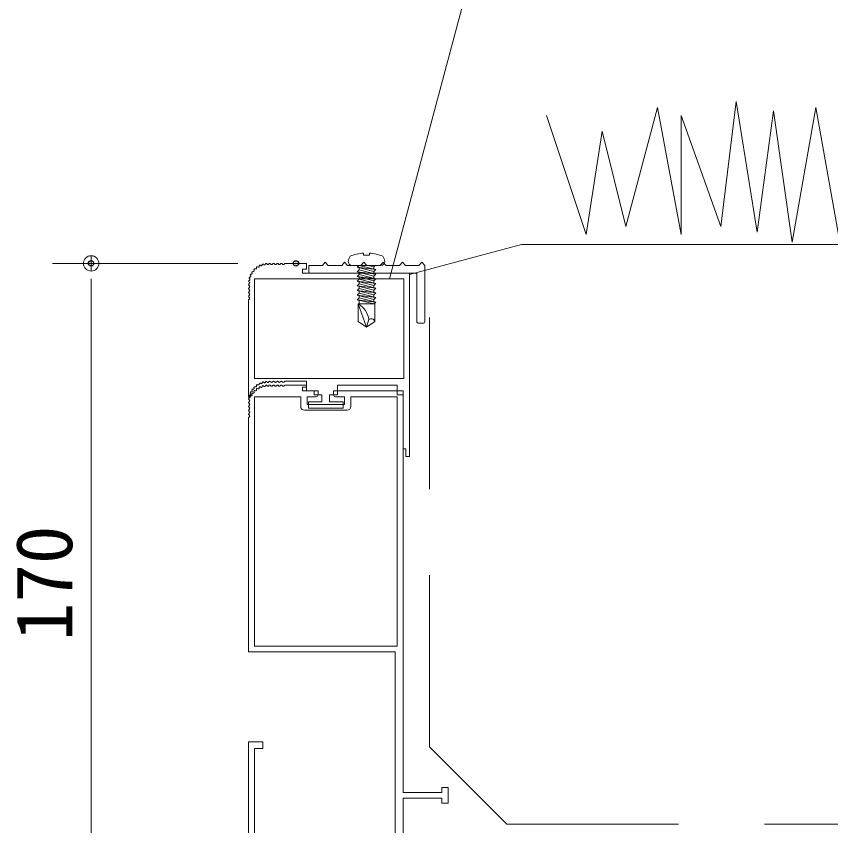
# Model space of a CAD drawing. Units: millimetres, scale not verified. Extents: x -1485 to 1485, y -1050 to 1050.
# Drawn here: x -268.3 to -57.4, y -63.6 to 145.9 of the extents above; entities that cross this region are included whole.
import ezdxf
from ezdxf.enums import TextEntityAlignment as Align

# ---------------------------------------------------------------- set-up
doc = ezdxf.new("R2010")
doc.units = ezdxf.units.MM
doc.header["$LTSCALE"] = 7
doc.header["$PDMODE"] = 32
doc.header["$PDSIZE"] = 1.4
doc.linetypes.add('USER2', pattern=[9.525, 6.35, -3.175])
for name, color, linetype, lineweight in [('0-0_0', 7, 'Continuous', 9), ('0-4_KUTAI', 3, 'Continuous', 18), ('0-8_KANAMONO', 4, 'Continuous', 18), ('0-B_MOJI', 7, 'Continuous', 18), ('0-D_GREEN', 3, 'Continuous', 18), ('0-E_FD-L', 8, 'Continuous', 18), ('1-0_00KANAMONO', 5, 'Continuous', 18)]:
    doc.layers.add(name, color=color, linetype=linetype, lineweight=lineweight)
doc.layers.add('0-2_DEFPOINTS', color=7, linetype='Continuous')
doc.layers.add('0-F_255', color=7, linetype='Continuous')
doc.styles.add('ＭＳ ゴシック', font='')
doc.styles.get('ＭＳ ゴシック').set_extended_font_data('MS Gothic')

# ---------------------------------------------------------------- blocks, each defined once
blk = doc.blocks.new('3')
at = {"layer": '1-0_00KANAMONO'}
for p, q in [((1064.355, -291.032), (1064.209, -290.944)), ((1064.703, -290.764), (1064.648, -290.925)), ((1065.152, -290.79), (1065.024, -290.678)), ((1065.541, -290.587), (1065.459, -290.736)), ((1065.979, -290.69), (1065.872, -290.558)), ((1066.505, -290.513), (1066.264, -290.717)), ((1067.005, -290.717), (1066.764, -290.513)), ((1067.505, -290.513), (1067.264, -290.717)), ((1068.005, -290.717), (1067.764, -290.513)), ((1068.505, -290.513), (1068.264, -290.717)), ((1069.005, -290.717), (1068.764, -290.513)), ((1069.505, -290.513), (1069.264, -290.717)), ((1070.005, -290.717), (1069.764, -290.513)), ((1070.505, -290.513), (1070.264, -290.717)), ((1062.016, -292.784), (1062.078, -292.943)), ((1062.377, -292.515), (1062.207, -292.512)), ((1062.544, -292.11), (1062.577, -292.277)), ((1062.946, -291.908), (1062.779, -291.875)), ((1063.181, -291.537), (1063.185, -291.707)), ((1063.612, -291.408), (1063.454, -291.347)), ((1063.908, -291.084), (1063.882, -291.252)), ((1061.405, -294.789), (1061.256, -294.872)), ((1061.347, -294.354), (1061.46, -294.483)), ((1061.595, -293.978), (1061.433, -294.033)), ((1061.613, -293.54), (1061.701, -293.686)), ((1061.922, -293.213), (1061.753, -293.239)), ((1061.387, -295.595), (1061.182, -295.836)), ((1061.182, -296.095), (1061.387, -296.336)), ((1061.387, -296.595), (1061.182, -296.836)), ((1061.182, -297.095), (1061.387, -297.336)), ((1061.227, -295.202), (1061.36, -295.309)), ((1061.387, -297.595), (1061.182, -297.836)), ((1061.182, -298.095), (1061.387, -298.336)), ((1061.387, -298.595), (1061.182, -298.836)), ((1061.182, -299.095), (1061.387, -299.336)), ((1061.135, -299.965), (1061.135, -324.965)), ((1061.387, -299.595), (1061.182, -299.836)), ((1063.882, -322.752), (1063.908, -322.584)), ((1064.209, -322.444), (1064.355, -322.532)), ((1064.648, -322.425), (1064.703, -322.264)), ((1065.024, -322.178), (1065.152, -322.29)), ((1065.459, -322.236), (1065.541, -322.087)), ((1065.872, -322.058), (1065.979, -322.19)), ((1066.264, -322.217), (1066.505, -322.013)), ((1066.764, -322.013), (1067.005, -322.217)), ((1067.264, -322.217), (1067.505, -322.013)), ((1067.764, -322.013), (1068.005, -322.217)), ((1068.264, -322.217), (1068.505, -322.013)), ((1068.764, -322.013), (1069.005, -322.217)), ((1069.264, -322.217), (1069.505, -322.013)), ((1069.764, -322.013), (1070.005, -322.217)), ((1070.264, -322.217), (1070.505, -322.013)), ((1062.078, -324.443), (1062.016, -324.284)), ((1062.207, -324.012), (1062.377, -324.015)), ((1062.577, -323.777), (1062.544, -323.61)), ((1062.779, -323.375), (1062.946, -323.408)), ((1063.185, -323.207), (1063.181, -323.037)), ((1063.454, -322.847), (1063.612, -322.908)), ((1061.753, -324.739), (1061.922, -324.713))]:
    blk.add_line(p, q, dxfattribs=at)
for points in [[(1102.835, -340.465), (1102.835, -292.965), (1075.135, -292.965), (1075.135, -291.965), (1076.135, -291.965), (1076.135, -290.465), (1070.635, -290.465)], [(1070.635, -321.965), (1076.135, -321.965), (1076.135, -323.465), (1078.135, -323.465), (1078.135, -324.465), (1080.135, -324.465), (1080.135, -326.265), (1076.635, -326.265), (1076.635, -327.965), (1085.635, -327.965), (1085.635, -326.265), (1082.135, -326.265), (1082.135, -324.465), (1084.135, -324.465), (1084.135, -321.965), (1099.635, -321.965), (1099.635, -324.465), (1101.135, -324.465), (1101.135, -338.465), (1101.835, -338.465), (1101.835, -340.465), (1102.835, -340.465)]]:
    blk.add_lwpolyline(points, dxfattribs=at)
blk.add_lwpolyline([(1101.335, -320.265), (1062.635, -320.265), (1062.635, -294.465), (1101.335, -294.465)], close=True, dxfattribs=at)
for centre, radius, start, end in [((1064.106, -291.115), 0.2, 58.84705, 171.15295), ((1064.459, -290.861), 0.2, 238.84705, 341.15295), ((1064.892, -290.829), 0.2, 48.84705, 161.15295), ((1065.284, -290.639), 0.2, 228.84705, 331.15295), ((1065.716, -290.683), 0.2, 38.84705, 151.15295), ((1066.135, -290.565), 0.2, 218.84705, 310.36125), ((1066.635, -290.665), 0.2, 49.63875, 130.36125), ((1067.135, -290.565), 0.2, 229.63875, 310.36125), ((1067.635, -290.665), 0.2, 49.63875, 130.36125), ((1068.135, -290.565), 0.2, 229.63875, 310.36125), ((1068.635, -290.665), 0.2, 49.63875, 130.36125), ((1069.135, -290.565), 0.2, 229.63875, 310.36125), ((1069.635, -290.665), 0.2, 49.63875, 130.36125), ((1070.135, -290.565), 0.2, 229.63875, 310.36125), ((1070.635, -290.665), 0.2, 90, 130.36125), ((1061.891, -293.015), 0.2, 278.84705, 21.15295), ((1062.203, -292.712), 0.2, 88.84705, 201.15295), ((1062.381, -292.315), 0.2, 268.84705, 11.15295), ((1062.74, -292.071), 0.2, 78.84705, 191.15295), ((1062.985, -291.711), 0.2, 258.84705, 1.15295), ((1063.381, -291.533), 0.2, 68.84705, 181.15295), ((1063.685, -291.222), 0.2, 248.84705, 351.15295), ((1061.353, -295.047), 0.2, 118.84705, 231.15295), ((1061.498, -294.223), 0.2, 108.84705, 221.15295), ((1061.309, -294.614), 0.2, 298.84705, 41.15295), ((1061.784, -293.436), 0.2, 98.84705, 211.15295), ((1061.53, -293.789), 0.2, 288.84705, 31.15295), ((1061.335, -295.965), 0.2, 139.63875, 220.36125), ((1061.335, -296.965), 0.2, 139.63875, 220.36125), ((1061.235, -295.465), 0.2, 319.63875, 51.15295), ((1061.235, -296.465), 0.2, 319.63875, 40.36125), ((1061.335, -297.965), 0.2, 139.63875, 220.36125), ((1061.335, -298.965), 0.2, 139.63875, 220.36125), ((1061.235, -297.465), 0.2, 319.63875, 40.36125), ((1061.235, -298.465), 0.2, 319.63875, 40.36125), ((1061.235, -299.465), 0.2, 319.63875, 40.36125), ((1061.335, -299.965), 0.2, 139.63875, 180), ((1064.106, -322.615), 0.2, 58.84705, 171.15295), ((1064.459, -322.361), 0.2, 238.84705, 341.15295), ((1064.892, -322.329), 0.2, 48.84705, 161.15295), ((1065.284, -322.139), 0.2, 228.84705, 331.15295), ((1065.716, -322.183), 0.2, 38.84705, 151.15295), ((1066.135, -322.065), 0.2, 218.84705, 310.36125), ((1066.635, -322.165), 0.2, 49.63875, 130.36125), ((1067.135, -322.065), 0.2, 229.63875, 310.36125), ((1067.635, -322.165), 0.2, 49.63875, 130.36125), ((1068.135, -322.065), 0.2, 229.63875, 310.36125), ((1068.635, -322.165), 0.2, 49.63875, 130.36125), ((1069.135, -322.065), 0.2, 229.63875, 310.36125), ((1069.635, -322.165), 0.2, 49.63875, 130.36125), ((1070.135, -322.065), 0.2, 229.63875, 310.36125), ((1070.635, -322.165), 0.2, 90, 130.36125), ((1061.891, -324.515), 0.2, 278.84705, 21.15295), ((1062.203, -324.212), 0.2, 88.84705, 201.15295), ((1062.381, -323.815), 0.2, 268.84705, 11.15295), ((1062.74, -323.571), 0.2, 78.84705, 191.15295), ((1062.985, -323.211), 0.2, 258.84705, 1.15295), ((1063.381, -323.033), 0.2, 68.84705, 181.15295), ((1063.685, -322.722), 0.2, 248.84705, 351.15295), ((1061.335, -324.965), 0.2, 180, 337.38014), ((1066.135, -326.965), 5, 154.99999, 157.38014), ((1061.784, -324.936), 0.2, 98.84705, 154.99981)]:
    blk.add_arc(centre, radius, start, end, dxfattribs=at)
blk = doc.blocks.new('2')
at = {"layer": '1-0_00KANAMONO'}
for p, q in [((522.445, -4.308), (522.316, -4.196)), ((522.834, -4.104), (522.751, -4.254)), ((523.271, -4.208), (523.164, -4.075)), ((523.798, -4.03), (523.557, -4.235)), ((524.298, -4.235), (524.057, -4.03)), ((524.798, -4.03), (524.557, -4.235)), ((525.298, -4.235), (525.057, -4.03)), ((525.798, -4.03), (525.557, -4.235)), ((526.298, -4.235), (526.057, -4.03)), ((526.798, -4.03), (526.557, -4.235)), ((527.298, -4.235), (527.057, -4.03)), ((527.798, -4.03), (527.557, -4.235)), ((519.309, -6.302), (519.37, -6.46)), ((519.669, -6.033), (519.499, -6.03)), ((519.837, -5.627), (519.87, -5.794)), ((520.239, -5.425), (520.072, -5.392)), ((520.474, -5.055), (520.477, -5.225)), ((520.905, -4.926), (520.746, -4.864)), ((521.201, -4.602), (521.175, -4.77)), ((521.648, -4.549), (521.502, -4.461)), ((521.995, -4.282), (521.94, -4.443)), ((518.698, -8.307), (518.549, -8.389)), ((518.64, -7.872), (518.752, -8)), ((518.887, -7.496), (518.726, -7.551)), ((518.906, -7.058), (518.994, -7.203)), ((519.214, -6.73), (519.046, -6.756)), ((518.679, -9.112), (518.475, -9.353)), ((518.475, -9.612), (518.679, -9.853)), ((518.679, -10.112), (518.475, -10.353)), ((518.52, -8.72), (518.653, -8.827)), ((518.475, -10.612), (518.679, -10.853)), ((518.679, -11.112), (518.475, -11.353)), ((518.475, -11.612), (518.679, -11.853)), ((518.679, -12.112), (518.475, -12.353)), ((518.475, -12.612), (518.679, -12.853)), ((532.927, -11.483), (543.927, -11.483)), ((518.679, -13.112), (518.475, -13.353)), ((518.427, -138.983), (637.927, -138.983))]:
    blk.add_line(p, q, dxfattribs=at)
for points in [[(536.427, -7.483), (536.427, -6.483), (532.427, -6.483), (532.427, -5.483), (533.427, -5.483), (533.427, -3.983), (527.927, -3.983)], [(556.927, -72.483), (519.927, -72.483), (519.927, -7.983), (531.927, -7.983), (531.927, -10.483)], [(540.927, -7.983), (543.227, -7.983), (543.227, -9.983), (533.627, -9.983), (533.627, -7.983), (535.927, -7.983)], [(638.009, -137.989), (631.927, -136.983), (558.427, -136.983), (558.427, -111.883), (568.427, -111.883), (568.427, -113.133), (570.127, -113.133), (570.127, -109.133), (568.427, -109.133), (568.427, -110.383), (558.427, -110.383), (558.427, -6.483), (540.427, -6.483), (540.427, -7.483)], [(544.927, -10.483), (544.927, -7.983), (556.927, -7.983), (556.927, -72.483)], [(518.427, -13.483), (518.427, -73.983), (556.427, -73.983), (556.427, -137.283), (519.927, -137.283), (519.927, -98.983), (522.127, -98.983), (522.127, -97.283), (518.427, -97.283), (518.427, -138.983)]]:
    blk.add_lwpolyline(points, dxfattribs=at)
for centre, radius, start, end in [((522.185, -4.346), 0.2, 48.84705, 161.15295), ((523.009, -4.201), 0.2, 38.84705, 151.15295), ((523.427, -4.083), 0.2, 218.84705, 310.36125), ((523.927, -4.183), 0.2, 49.63875, 130.36125), ((524.927, -4.183), 0.2, 49.63875, 130.36125), ((525.927, -4.183), 0.2, 49.63875, 130.36125), ((526.927, -4.183), 0.2, 49.63875, 130.36125), ((527.927, -4.183), 0.2, 90, 130.36125), ((519.495, -6.229), 0.2, 88.84705, 201.15295), ((519.673, -5.833), 0.2, 268.84705, 11.15295), ((520.033, -5.589), 0.2, 78.84705, 191.15295), ((520.277, -5.229), 0.2, 258.84705, 1.15295), ((520.674, -5.051), 0.2, 68.84705, 181.15295), ((520.977, -4.739), 0.2, 248.84705, 351.15295), ((521.399, -4.632), 0.2, 58.84705, 171.15295), ((521.751, -4.378), 0.2, 238.84705, 341.15295), ((522.576, -4.157), 0.2, 228.84705, 331.15295), ((524.427, -4.083), 0.2, 229.63875, 310.36125), ((525.427, -4.083), 0.2, 229.63875, 310.36125), ((526.427, -4.083), 0.2, 229.63875, 310.36125), ((527.427, -4.083), 0.2, 229.63875, 310.36125), ((518.645, -8.564), 0.2, 118.84705, 231.15295), ((518.791, -7.74), 0.2, 108.84705, 221.15295), ((518.602, -8.132), 0.2, 298.84705, 41.15295), ((519.077, -6.954), 0.2, 98.84705, 211.15295), ((518.823, -7.307), 0.2, 288.84705, 31.15295), ((519.184, -6.533), 0.2, 278.84705, 21.15295), ((535.927, -7.483), 0.5, 270, 0), ((540.927, -7.483), 0.5, 180, 270), ((518.627, -9.483), 0.2, 139.63875, 220.36125), ((518.627, -10.483), 0.2, 139.63875, 220.36125), ((518.527, -8.983), 0.2, 319.63875, 51.15295), ((518.527, -9.983), 0.2, 319.63875, 40.36125), ((532.927, -10.483), 1, 180, 270), ((543.927, -10.483), 1, 270, 0), ((518.627, -11.483), 0.2, 139.63875, 220.36125), ((518.627, -12.483), 0.2, 139.63875, 220.36125), ((518.527, -10.983), 0.2, 319.63875, 40.36125), ((518.527, -11.983), 0.2, 319.63875, 40.36125), ((518.627, -13.483), 0.2, 139.63875, 180), ((518.527, -12.983), 0.2, 319.63875, 40.36125), ((637.927, -138.483), 0.5, 270, 80.60091)]:
    blk.add_arc(centre, radius, start, end, dxfattribs=at)
blk = doc.blocks.new('_Dot')
at = {"layer": '0-0_0'}
for p, q in [((-0.5, 0), (-1, 0)), ((0.25, 0), (-0.25, 0))]:
    blk.add_line(p, q, dxfattribs=at)
blk.add_circle((0, 0), 0.25, dxfattribs=at)
blk = doc.blocks.new('D9')
at = {"layer": '0-2_DEFPOINTS'}
for p in [(1236.1, 1131.937), (1289.098, 1131.937), (1269.119, 966.437)]:
    blk.add_point(p, dxfattribs=at)
at = {"layer": '0-B_MOJI', "lineweight": 9}
for p, q in [((1274.098, 1131.937), (1226.1, 1131.937)), ((1236.1, 974.437), (1236.1, 1123.937)), ((1254.119, 966.437), (1226.1, 966.437))]:
    blk.add_line(p, q, dxfattribs=at)
at = {"layer": '0-B_MOJI', "xscale": 8, "yscale": 8}
for p, rotation in [((1236.1, 1131.937), 90), ((1236.1, 966.437), 270)]:
    blk.add_blockref('_Dot', p, dxfattribs=dict(at, rotation=rotation))
at = {"layer": '0-B_MOJI', "style": 'ＭＳ ゴシック'}
blk.add_text('170', height=14.66, rotation=90, dxfattribs=at).set_placement((1235.6, 1034.187), align=Align.BOTTOM_LEFT)

msp = doc.modelspace()

# ---------------------------------------------------------------- linework, layer by layer
at = {"layer": '0-4_KUTAI'}
for p in [(-166.452, 79.072), (881.848, 86.837)]:
    msp.add_line(p, (-137.472, 86.837), dxfattribs=at)
at = {"layer": '0-8_KANAMONO'}
for p, q in [((-192.542, 79.737), (-192.542, 81.437)), ((-173.878, 81.437), (-181.378, 81.437)), ((-180.028, 80.937), (-179.528, 81.437)), ((-175.728, 79.837), (-180.028, 80.937)), ((-175.228, 80.337), (-180.028, 80.937)), ((-180.028, 79.737), (-179.528, 80.237)), ((-175.228, 80.337), (-179.528, 81.437)), ((-179.528, 80.809), (-179.528, 80.237)), ((-175.228, 79.137), (-179.528, 80.237)), ((-175.728, 81.037), (-177.292, 81.437)), ((-175.728, 81.037), (-175.328, 81.437)), ((-175.728, 81.037), (-175.728, 80.465)), ((-175.728, 79.837), (-175.228, 80.337)), ((-175.228, 79.137), (-180.028, 79.737)), ((-175.728, 78.637), (-180.028, 79.737)), ((-180.028, 78.537), (-179.528, 79.037)), ((-175.228, 77.937), (-180.028, 78.537)), ((-175.728, 77.437), (-180.028, 78.537)), ((-179.528, 79.609), (-179.528, 79.037)), ((-175.228, 77.937), (-179.528, 79.037)), ((-179.528, 78.409), (-179.528, 77.837)), ((-175.728, 79.837), (-175.728, 79.265)), ((-175.728, 78.637), (-175.228, 79.137)), ((-175.728, 78.637), (-175.728, 78.065)), ((-180.028, 77.337), (-179.528, 77.837)), ((-175.228, 76.737), (-180.028, 77.337)), ((-175.728, 76.237), (-180.028, 77.337)), ((-180.028, 76.137), (-179.528, 76.637)), ((-175.228, 75.537), (-180.028, 76.137)), ((-175.728, 75.037), (-180.028, 76.137)), ((-175.228, 76.737), (-179.528, 77.837)), ((-179.528, 77.209), (-179.528, 76.637)), ((-175.228, 75.537), (-179.528, 76.637)), ((-179.528, 76.009), (-179.528, 75.437)), ((-175.728, 77.437), (-175.228, 77.937)), ((-175.728, 77.437), (-175.728, 76.865)), ((-175.728, 76.237), (-175.228, 76.737)), ((-175.728, 76.237), (-175.728, 75.665)), ((-180.028, 74.937), (-179.528, 75.437)), ((-175.228, 74.337), (-180.028, 74.937)), ((-175.728, 73.837), (-180.028, 74.937)), ((-180.028, 73.737), (-179.528, 74.237)), ((-175.228, 74.337), (-179.528, 75.437)), ((-179.528, 74.809), (-179.528, 74.237)), ((-175.228, 73.137), (-179.528, 74.237)), ((-175.728, 75.037), (-175.228, 75.537)), ((-175.728, 75.037), (-175.728, 74.465)), ((-175.728, 73.837), (-175.228, 74.337)), ((-175.728, 73.837), (-175.728, 73.265)), ((-175.228, 73.137), (-180.028, 73.737)), ((-175.728, 72.637), (-180.028, 73.737)), ((-180.028, 72.537), (-179.528, 73.037)), ((-175.228, 71.937), (-180.028, 72.537)), ((-175.728, 71.437), (-180.028, 72.537)), ((-179.528, 73.609), (-179.528, 73.037)), ((-175.228, 71.937), (-179.528, 73.037)), ((-179.528, 72.409), (-179.528, 71.437)), ((-175.728, 72.637), (-175.228, 73.137)), ((-175.728, 72.637), (-175.728, 72.065)), ((-175.728, 71.437), (-175.228, 71.937)), ((-177.628, 65.437), (-179.778, 71.437)), ((-179.778, 66.943), (-179.778, 71.437)), ((-179.778, 71.437), (-175.478, 71.437)), ((-175.478, 66.943), (-175.478, 71.437)), ((-177.628, 65.437), (-179.778, 66.943)), ((-177.628, 65.437), (-176.993, 67.443)), ((-177.628, 65.437), (-175.478, 66.943)), ((-162.842, 66.437), (-164.242, 66.437))]:
    msp.add_line(p, q, dxfattribs=at)
for points in [[(-178.379, 84.612), (-178.379, 84.112), (-176.879, 84.112), (-176.879, 84.612)], [(-192.542, 81.437), (-189.042, 81.437), (-188.292, 82.237), (-187.542, 81.437), (-184.042, 81.437), (-183.292, 82.237), (-182.542, 81.437), (-179.042, 81.437), (-178.292, 82.237), (-177.542, 81.437), (-174.042, 81.437), (-173.292, 82.237), (-172.542, 81.437), (-169.042, 81.437), (-168.292, 82.237), (-167.542, 81.437), (-164.042, 81.437), (-163.292, 82.237), (-162.542, 81.437), (-162.542, 66.737)], [(-164.542, 66.737), (-164.542, 79.437), (-178.129, 79.437), (-178.292, 79.587), (-178.437, 79.437), (-192.242, 79.437)]]:
    msp.add_lwpolyline(points, dxfattribs=at)
for centre, radius, start, end in [((-177.628, 73.341), 11.296, 93.80906, 112.10088), ((-177.628, 73.341), 11.296, 67.89912, 86.19515), ((-177.719, 81.513), 4.75, 151.1191, 168.78043), ((-181.378, 82.437), 1, 180, 270), ((-173.878, 82.437), 1, 270, 360), ((-177.537, 81.513), 4.75, 11.21957, 28.8809), ((-192.242, 79.737), 0.3, 180, 270), ((-182.322, 66.695), 5.381, 7.98368, 61.7858), ((-176.422, 66.628), 0.995, 18.41711, 125.05239), ((-164.242, 66.737), 0.3, 180, 270), ((-162.842, 66.737), 0.3, 270, 0)]:
    msp.add_arc(centre, radius, start, end, dxfattribs=at)
at = {"layer": '0-B_MOJI'}
msp.add_line((-171.7, 77.937), (-134.616, 216.338), dxfattribs=at)
at = {"layer": '0-D_GREEN'}
for points in [[(-55.103, 87.401), (-61.257, 122.274), (-67.411, 87.401), (-72.206, 121.434), (-76.436, 90.009), (-81.875, 123.852), (-85.873, 91.504), (-96.13, 120.223), (-96.13, 89.452), (-102.284, 122.274), (-110.489, 91.504)], [(-110.489, 91.504), (-116.643, 116.12), (-120.746, 89.452), (-131.003, 120.223)]]:
    msp.add_lwpolyline(points, dxfattribs=at)
at = {"layer": '0-E_FD-L', "color": 4, "linetype": 'USER2'}
for p, q in [((-161.281, -43.163), (-161.281, 80.458)), ((-161.281, -43.163), (-141.281, -63.163)), ((-141.281, -63.163), (881.848, -63.163))]:
    msp.add_line(p, q, dxfattribs=at)

# ---------------------------------------------------------------- block references
at = {"layer": '0-B_MOJI'}
msp.add_blockref('D9', (-1485, -1050), dxfattribs=at)
at = {"layer": '0-F_255'}
for name, p in [('3', (-1269.286, 372.402)), ('2', (-726.579, 55.42))]:
    msp.add_blockref(name, p, dxfattribs=at)

doc.saveas('drawing.dxf')
